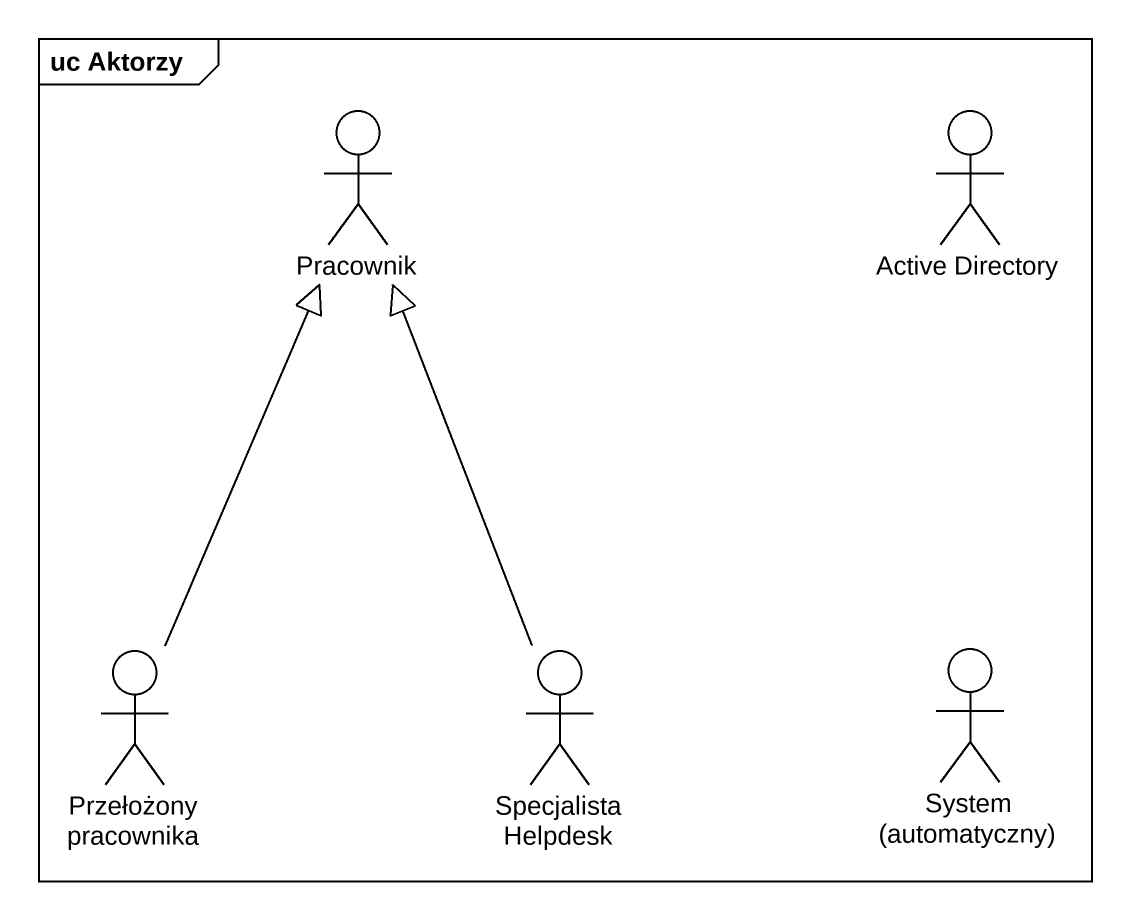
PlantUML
@startuml
mainframe uc Aktorzy
actor Pracownik
actor "Active Directory" as Active_Directory
actor "Przełożony pracownika" as Przełożony_pracownika
actor "Specjalista Helpdesk" as Specjalista_Helpdesk
actor "System (automatyczny)" as System_automatyczny
Przełożony_pracownika -up-|> Pracownik
Specjalista_Helpdesk -up-|> Pracownik
@enduml
